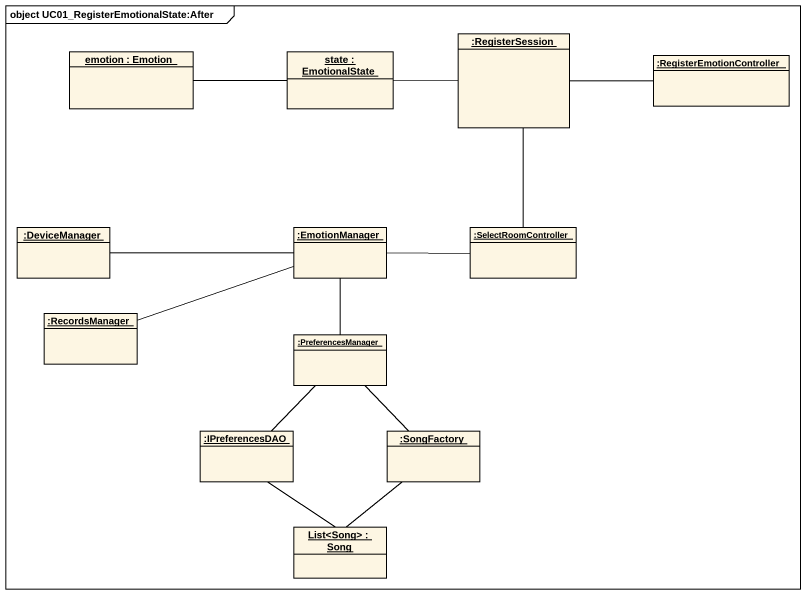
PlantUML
@startuml
mainframe object UC01_RegisterEmotionalState:After
hide circle
hide empty members
object "emotion : Emotion" as emotion
object "state : EmotionalState" as state_
object ":RegisterSession" as RegisterSession
object ":RegisterEmotionController" as RegisterEmotionController
object ":DeviceManager" as DeviceManager
object ":EmotionManager" as EmotionManager
object ":SelectRoomController" as SelectRoomController
object ":RecordsManager" as RecordsManager
object ":PreferencesManager" as PreferencesManager
object ":IPreferencesDAO" as IPreferencesDAO
object ":SongFactory" as SongFactory
object "List<Song> : Song" as List_Song
state_ -left- emotion
state_ -right- RegisterSession
RegisterSession -right- RegisterEmotionController
RegisterSession -- SelectRoomController
DeviceManager -right- EmotionManager
EmotionManager -right- SelectRoomController
RecordsManager -right- EmotionManager
PreferencesManager -up- EmotionManager
IPreferencesDAO -up- PreferencesManager
IPreferencesDAO -- List_Song
SongFactory -up- PreferencesManager
SongFactory -- List_Song
@enduml
